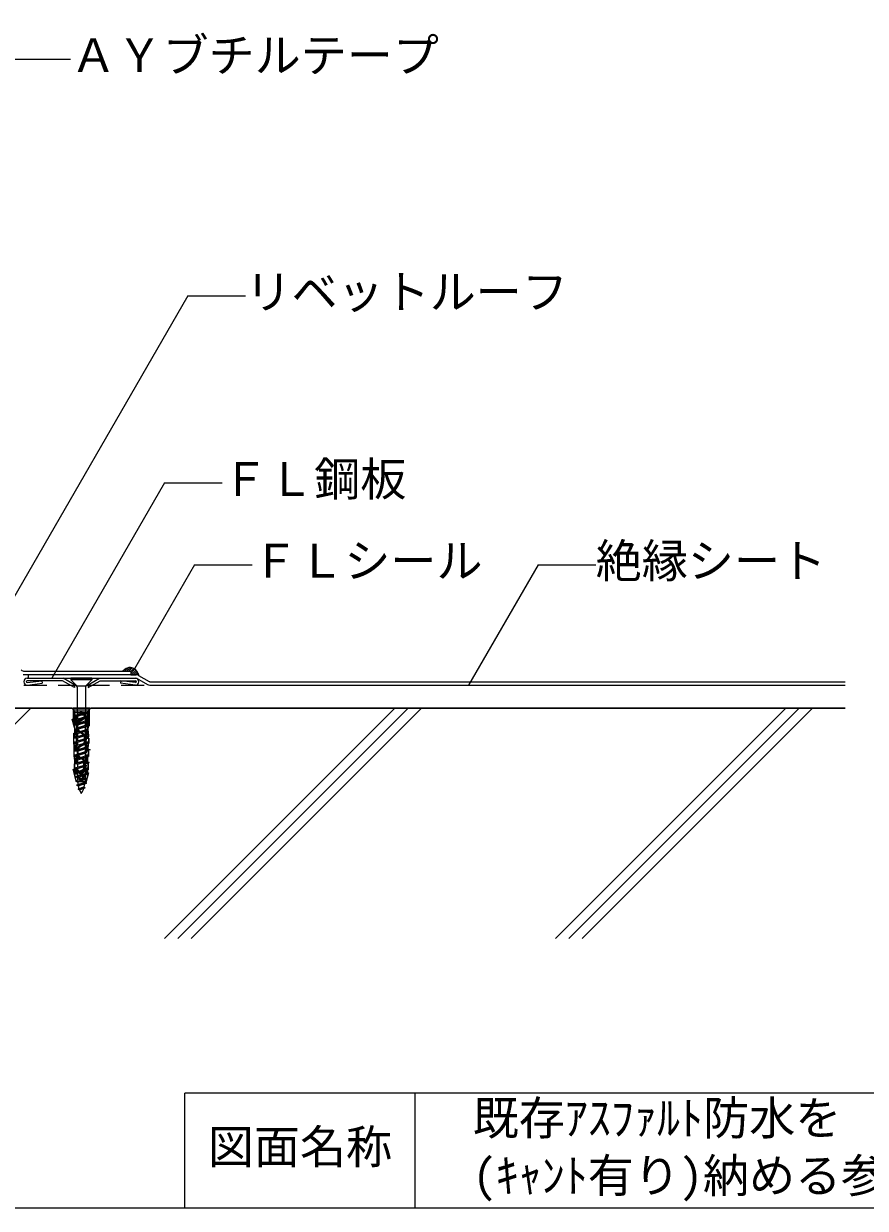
# Model space of a CAD drawing. Units: millimetres, scale not verified. Extents: x -675 to 675, y -471 to 460.
# Drawn here: x 5 to 370, y -440 to 74 of the extents above; entities that cross this region are included whole.
import ezdxf
from ezdxf.enums import TextEntityAlignment as Align

# ---------------------------------------------------------------- set-up
doc = ezdxf.new("R2010")
doc.units = ezdxf.units.MM
doc.header["$LTSCALE"] = 5
doc.linetypes.add('DASHED2', pattern=[3, 2, -1])
for name, color, linetype, lineweight in [('1-2_ハッチング', 4, 'Continuous', 9), ('1-4_リベットルーフ', 6, 'Continuous', 18), ('1-5_ＦＬ鋼板・ディスク', 5, 'Continuous', 18), ('1-6_アンカー類', 4, 'Continuous', 9), ('1-8_下地など', 3, 'DASHED2', 18), ('1-A_元図・躯体', 7, 'Continuous', 18), ('E-E', 7, 'Continuous', 18), ('F-F', 7, 'Continuous', 18)]:
    doc.layers.add(name, color=color, linetype=linetype, lineweight=lineweight)
doc.styles.add('ＭＳ ゴシック', font='')
doc.styles.get('ＭＳ ゴシック').set_extended_font_data('MS Gothic')

msp = doc.modelspace()

# ---------------------------------------------------------------- linework, layer by layer
at = {"layer": '1-2_ハッチング'}
for p, q in [((48.957, -206.798), (50.518, -205.237)), ((49.841, -206.798), (51.52, -205.118)), ((50.775, -205.168), (49.962, -205.386)), ((50.775, -205.168), (49.962, -205.386)), ((50.725, -206.798), (52.208, -205.314)), ((51.596, -206.811), (52.833, -205.574)), ((52.902, -205.602), (52.061, -205.253)), ((52.902, -205.602), (52.061, -205.253)), ((49.145, -205.828), (48.063, -206.798)), ((48.073, -206.798), (48.161, -206.71)), ((51.596, -207.695), (53.393, -205.898)), ((51.877, -208.298), (53.84, -206.334)), ((52.761, -208.298), (54.269, -206.789)), ((54.178, -206.68), (53.565, -206.052)), ((54.178, -206.68), (53.565, -206.052)), ((53.644, -208.298), (54.601, -207.341)), ((54.46, -208.366), (54.771, -208.054)), ((54.718, -207.742), (54.848, -208.505)), ((54.848, -208.505), (54.718, -207.742))]:
    msp.add_line(p, q, dxfattribs=at)
msp.add_lwpolyline([(49.145, -205.828), (48.063, -206.798), (51.596, -206.798), (51.596, -208.298), (53.962, -208.298)], dxfattribs=at)
for centre, start, end in [((50.48, -207.318), 105.00944, 131.85504), ((50.48, -207.318), 105.00944, 131.85504), ((51.293, -207.1), 67.42524, 105.00944), ((51.293, -207.1), 67.42524, 105.00944), ((52.134, -207.449), 44.3014, 67.42524), ((52.134, -207.449), 44.3014, 67.42524), ((53.962, -210.298), 63.68386, 90), ((52.747, -208.077), 9.65989, 44.3014), ((52.747, -208.077), 9.65989, 44.3014)]:
    msp.add_arc(centre, 2, start, end, dxfattribs=at)
at = {"layer": '1-4_リベットルーフ'}
for p, q in [((53.962, -208.298), (4.809, -208.298)), ((5.431, -206.798), (51.596, -206.798)), ((7.097, -209.798), (7.097, -208.298)), ((51.596, -206.798), (51.596, -208.298)), ((53.596, -209.798), (54.096, -209.798)), ((54.096, -209.798), (58.828, -212.53)), ((54.096, -209.798), (58.828, -212.53)), ((54.962, -208.566), (59.578, -211.231)), ((54.962, -208.566), (59.578, -211.231)), ((59.828, -211.298), (361.629, -211.298)), ((59.828, -212.798), (361.629, -212.798))]:
    msp.add_line(p, q, dxfattribs=at)
msp.add_lwpolyline([(7.097, -209.798), (53.596, -209.798), (54.096, -209.798)], dxfattribs=at)
for centre, radius, start, end in [((5.431, -204.798), 2, 225, 270), ((53.962, -210.298), 2, 60, 90), ((53.962, -210.298), 2, 60, 90), ((59.828, -210.798), 2, 240, 270), ((59.828, -210.798), 0.5, 240, 270)]:
    msp.add_arc(centre, radius, start, end, dxfattribs=at)
at = {"layer": '1-5_ＦＬ鋼板・ディスク'}
for p, q in [((6.551, -211.695), (12.963, -210.906)), ((6.551, -211.695), (12.963, -210.906)), ((6.597, -209.798), (53.596, -209.798)), ((21.9, -210.898), (6.597, -210.898)), ((21.9, -210.898), (6.597, -210.898)), ((12.963, -210.906), (13.097, -211.998)), ((12.963, -210.906), (13.097, -211.998)), ((27.097, -213.898), (21.9, -210.898)), ((27.097, -213.898), (21.9, -210.898)), ((27.097, -212.627), (22.195, -209.798)), ((27.097, -212.627), (22.195, -209.798)), ((33.097, -212.627), (37.998, -209.798)), ((33.097, -212.627), (37.998, -209.798)), ((33.097, -213.898), (38.293, -210.898)), ((33.097, -213.898), (38.293, -210.898)), ((38.293, -210.898), (53.596, -210.898)), ((38.293, -210.898), (53.596, -210.898)), ((47.23, -210.906), (47.096, -211.998)), ((47.23, -210.906), (47.096, -211.998)), ((53.642, -211.695), (47.23, -210.906)), ((53.642, -211.695), (47.23, -210.906)), ((6.597, -212.798), (13.097, -211.998)), ((6.597, -212.798), (13.097, -211.998)), ((27.097, -212.627), (27.097, -213.898)), ((27.097, -212.627), (27.097, -213.898)), ((33.097, -212.627), (33.097, -213.898)), ((33.097, -212.627), (33.097, -213.898)), ((53.596, -212.798), (47.096, -211.998)), ((53.596, -212.798), (47.096, -211.998))]:
    msp.add_line(p, q, dxfattribs=at)
for centre, radius, start, end in [((6.597, -211.298), 1.5, 90, 270), ((6.597, -211.298), 1.5, 90, 270), ((6.597, -211.298), 0.4, 90, 263.40561), ((6.597, -211.298), 0.4, 90, 263.40561), ((53.596, -211.298), 1.5, 270, 90), ((53.596, -211.298), 1.5, 270, 90), ((53.596, -211.298), 0.4, 276.59439, 90), ((53.596, -211.298), 0.4, 276.59439, 90)]:
    msp.add_arc(centre, radius, start, end, dxfattribs=at)
at = {"layer": '1-6_アンカー類'}
for p, q in [((25.596, -209.798), (25.596, -210.538)), ((34.596, -209.798), (25.596, -209.798)), ((27.963, -212.905), (25.596, -210.538)), ((32.229, -212.905), (34.596, -210.538)), ((31.936, -213.198), (28.256, -213.198)), ((28.256, -213.612), (28.256, -224.798)), ((26.421, -223.248), (26.421, -222.798)), ((33.771, -222.798), (26.421, -222.798)), ((33.771, -223.248), (26.421, -223.248)), ((27.206, -224.098), (26.421, -223.248)), ((27.306, -224.098), (26.706, -224.598)), ((26.706, -229.798), (26.706, -224.598)), ((32.986, -224.098), (27.206, -224.098)), ((32.986, -224.798), (27.206, -224.798)), ((27.206, -231.998), (27.206, -224.798)), ((32.986, -225.898), (27.206, -225.898)), ((27.306, -224.798), (27.306, -224.098)), ((31.345, -224.798), (27.771, -225.909)), ((28.096, -231.998), (28.096, -225.898)), ((28.498, -224.798), (28.498, -225.683)), ((28.498, -226.238), (28.498, -227.583)), ((29.846, -224.798), (29.846, -224.098)), ((29.846, -224.798), (30.096, -224.598)), ((30.346, -224.798), (30.096, -224.598)), ((30.346, -224.798), (30.346, -224.098)), ((31.446, -226.403), (31.446, -225.898)), ((31.694, -225.245), (31.694, -226.589)), ((31.746, -226.403), (31.746, -225.898)), ((32.425, -225.018), (31.936, -224.798)), ((32.096, -231.998), (32.096, -225.898)), ((33.486, -224.598), (32.886, -224.098)), ((32.886, -224.798), (32.886, -224.098)), ((32.986, -224.098), (33.771, -223.248)), ((32.986, -231.998), (32.986, -224.798)), ((33.486, -229.798), (33.486, -224.598)), ((33.771, -223.248), (33.771, -222.798)), ((27.206, -231.698), (26.706, -229.798)), ((28.096, -226.598), (27.206, -226.598)), ((28.124, -227.098), (27.206, -227.098)), ((28.096, -227.598), (27.206, -227.598)), ((28.096, -228.098), (27.206, -228.098)), ((28.096, -228.598), (27.206, -228.598)), ((28.096, -229.098), (27.206, -229.098)), ((28.096, -229.598), (27.206, -229.598)), ((28.096, -230.198), (27.206, -230.198)), ((31.694, -226.589), (27.771, -227.809)), ((32.425, -226.918), (27.771, -227.809)), ((31.694, -230.389), (27.771, -231.609)), ((32.425, -230.717), (27.771, -231.609)), ((31.698, -228.488), (27.775, -229.708)), ((32.429, -228.816), (27.775, -229.708)), ((28.446, -230.498), (28.446, -229.593)), ((28.746, -230.498), (28.446, -230.498)), ((28.446, -231.903), (28.446, -230.998)), ((28.746, -230.998), (28.446, -230.998)), ((28.498, -228.138), (28.498, -229.483)), ((28.498, -230.035), (28.498, -231.383)), ((28.746, -230.498), (28.746, -229.593)), ((28.746, -231.903), (28.746, -230.998)), ((29.041, -228.501), (30.989, -227.243)), ((29.204, -228.753), (31.152, -227.495)), ((32.425, -226.918), (31.694, -226.589)), ((31.694, -227.145), (31.694, -228.488)), ((31.694, -229.045), (31.694, -230.389)), ((32.425, -230.717), (31.694, -230.389)), ((31.694, -230.945), (31.694, -232.292)), ((32.429, -228.816), (31.698, -228.488)), ((32.986, -226.598), (32.096, -226.598)), ((32.986, -227.098), (32.096, -227.098)), ((32.986, -227.598), (32.096, -227.598)), ((32.986, -228.098), (32.096, -228.098)), ((32.986, -228.598), (32.096, -228.598)), ((32.986, -229.098), (32.096, -229.098)), ((32.986, -229.598), (32.096, -229.598)), ((32.986, -230.198), (32.096, -230.198)), ((33.486, -229.798), (32.986, -231.698)), ((26.871, -237.498), (26.871, -235.798)), ((27.955, -235.798), (26.871, -235.798)), ((27.977, -235.198), (26.933, -235.198)), ((28, -234.598), (26.985, -234.598)), ((27.033, -235.798), (27.368, -231.998)), ((28.022, -233.998), (27.038, -233.998)), ((28.044, -233.398), (27.091, -233.398)), ((28.067, -232.798), (27.144, -232.798)), ((28.089, -232.198), (27.197, -232.198)), ((28.096, -231.998), (27.206, -231.998)), ((31.694, -232.292), (27.771, -233.512)), ((32.425, -232.62), (27.771, -233.512)), ((31.694, -236.092), (27.771, -237.312)), ((32.425, -236.42), (27.771, -237.312)), ((31.698, -234.19), (27.775, -235.411)), ((32.429, -234.519), (27.775, -235.411)), ((27.946, -237.498), (27.955, -235.789)), ((27.955, -235.798), (28.096, -231.998)), ((28.498, -231.938), (28.498, -233.286)), ((28.498, -233.841), (28.498, -235.186)), ((28.498, -235.74), (28.498, -237.086)), ((29.041, -232.995), (30.989, -234.253)), ((29.204, -232.743), (31.152, -234.001)), ((31.446, -237.403), (31.446, -235.093)), ((32.425, -232.62), (31.694, -232.292)), ((31.694, -232.848), (31.694, -234.19)), ((31.694, -234.748), (31.694, -236.092)), ((32.425, -236.42), (31.694, -236.092)), ((32.429, -234.519), (31.698, -234.19)), ((31.746, -237.403), (31.746, -235.093)), ((32.986, -231.998), (32.096, -231.998)), ((32.237, -235.801), (32.096, -231.998)), ((32.995, -232.198), (32.097, -232.198)), ((33.048, -232.798), (32.126, -232.798)), ((33.101, -233.398), (32.148, -233.398)), ((33.154, -233.998), (32.17, -233.998)), ((33.207, -234.598), (32.193, -234.598)), ((33.26, -235.198), (32.215, -235.198)), ((33.321, -235.798), (32.237, -235.798)), ((32.246, -237.498), (32.237, -235.801)), ((33.16, -235.798), (32.825, -231.998)), ((33.321, -237.498), (33.321, -235.798)), ((27.946, -237.498), (26.871, -237.498)), ((27.956, -237.898), (26.89, -237.898)), ((27.971, -238.498), (26.905, -238.498)), ((27.986, -239.098), (26.92, -239.098)), ((28.001, -239.698), (26.935, -239.698)), ((28.016, -240.298), (26.95, -240.298)), ((28.031, -240.898), (26.965, -240.898)), ((28.046, -241.498), (26.971, -241.498)), ((27.133, -241.498), (27.033, -237.498)), ((31.694, -237.994), (27.771, -239.215)), ((32.425, -238.323), (27.771, -239.215)), ((31.694, -239.897), (27.771, -241.118)), ((32.425, -240.226), (27.771, -241.118)), ((28.046, -241.498), (27.946, -237.498)), ((28.446, -242.903), (28.446, -240.593)), ((28.498, -237.641), (28.498, -238.989)), ((28.498, -239.544), (28.498, -240.892)), ((28.498, -241.447), (28.498, -242.792)), ((28.746, -242.903), (28.746, -240.593)), ((29.041, -239.501), (30.989, -238.243)), ((29.204, -239.753), (31.152, -238.495)), ((31.694, -236.647), (31.694, -237.994)), ((32.425, -238.323), (31.694, -237.994)), ((31.694, -238.55), (31.694, -239.897)), ((32.425, -240.226), (31.694, -239.897)), ((31.694, -240.453), (31.694, -241.797)), ((32.146, -241.498), (32.246, -237.498)), ((33.221, -241.498), (32.146, -241.498)), ((33.228, -240.898), (32.161, -240.898)), ((33.258, -239.698), (32.191, -239.698)), ((33.243, -240.298), (32.192, -240.298)), ((33.273, -239.098), (32.206, -239.098)), ((33.288, -238.498), (32.221, -238.498)), ((33.303, -237.898), (32.236, -237.898)), ((33.321, -237.498), (32.246, -237.498)), ((33.06, -241.498), (33.16, -237.498)), ((33.183, -243.198), (33.221, -241.498)), ((28.06, -243.498), (27.032, -243.498)), ((28.083, -243.998), (27.041, -243.998)), ((28.129, -244.598), (27.052, -244.598)), ((28.152, -245.198), (27.063, -245.198)), ((28.175, -245.798), (27.074, -245.798)), ((28.198, -246.398), (27.085, -246.398)), ((27.346, -246.998), (27.171, -243.198)), ((31.694, -241.797), (27.771, -243.018)), ((32.425, -242.126), (27.771, -243.018)), ((31.694, -243.697), (27.771, -244.918)), ((32.425, -244.026), (27.771, -244.918)), ((31.698, -245.596), (27.775, -246.817)), ((32.429, -245.925), (27.775, -246.817)), ((28.221, -246.998), (28.046, -243.198)), ((28.498, -243.347), (28.498, -244.692)), ((28.498, -245.247), (28.498, -246.592)), ((29.041, -243.995), (30.789, -245.124)), ((29.204, -243.743), (30.952, -244.872)), ((31.246, -248.532), (31.246, -245.964)), ((31.546, -248.532), (31.546, -245.964)), ((32.425, -242.126), (31.694, -241.797)), ((31.694, -242.353), (31.694, -243.697)), ((32.425, -244.026), (31.694, -243.697)), ((31.694, -244.253), (31.694, -245.597)), ((31.694, -246.153), (31.694, -247.497)), ((32.429, -245.925), (31.698, -245.596)), ((31.971, -246.998), (32.146, -243.198)), ((33.095, -246.398), (31.994, -246.398)), ((33.108, -245.798), (32.017, -245.798)), ((33.122, -245.198), (32.04, -245.198)), ((33.136, -244.598), (32.063, -244.598)), ((33.149, -243.998), (32.109, -243.998)), ((33.161, -243.498), (32.124, -243.498)), ((33.183, -243.198), (32.146, -243.198)), ((32.846, -246.998), (32.933, -243.198)), ((27.096, -248.798), (27.096, -246.998)), ((28.221, -246.998), (27.096, -246.998)), ((28.221, -248.798), (27.096, -248.798)), ((27.996, -254.798), (27.096, -251.398)), ((28.221, -251.398), (27.096, -251.398)), ((28.221, -249.348), (27.171, -249.348)), ((28.221, -249.848), (27.171, -249.848)), ((28.221, -250.348), (27.171, -250.348)), ((28.221, -250.848), (27.171, -250.848)), ((27.346, -251.398), (27.346, -248.798)), ((31.694, -247.497), (27.771, -248.718)), ((32.425, -247.826), (27.771, -248.718)), ((31.694, -249.397), (27.771, -250.618)), ((32.425, -249.726), (27.771, -250.618)), ((31.694, -251.297), (27.771, -252.518)), ((32.425, -251.626), (27.771, -252.518)), ((28.221, -251.398), (28.221, -248.798)), ((28.498, -247.144), (28.498, -248.492)), ((28.498, -249.047), (28.498, -250.392)), ((28.498, -250.947), (28.498, -252.292)), ((28.596, -249.695), (28.596, -249.878)), ((28.596, -251.995), (28.596, -252.178)), ((30.096, -251.498), (28.686, -249.664)), ((30.096, -253.798), (28.686, -251.964)), ((30.096, -251.998), (28.7, -250.182)), ((29.946, -250.798), (29.946, -250.624)), ((30.246, -250.798), (29.946, -250.798)), ((30.096, -251.498), (31.507, -249.664)), ((30.096, -251.998), (31.493, -250.182)), ((30.096, -253.798), (31.507, -251.964)), ((30.246, -250.798), (30.246, -250.624)), ((30.541, -249.532), (30.789, -249.372)), ((30.704, -249.784), (30.952, -249.624)), ((31.596, -249.695), (31.596, -249.878)), ((31.596, -251.995), (31.596, -252.178)), ((32.425, -247.826), (31.694, -247.497)), ((31.694, -248.053), (31.694, -249.397)), ((32.425, -249.726), (31.694, -249.397)), ((31.694, -249.953), (31.694, -251.297)), ((32.425, -251.626), (31.694, -251.297)), ((31.694, -251.853), (31.694, -253.197)), ((33.096, -246.998), (31.971, -246.998)), ((31.971, -251.398), (31.971, -248.798)), ((33.096, -248.798), (31.971, -248.798)), ((33.021, -249.348), (31.971, -249.348)), ((33.021, -249.848), (31.971, -249.848)), ((33.021, -250.348), (31.971, -250.348)), ((33.021, -250.848), (31.971, -250.848)), ((33.095, -251.398), (31.971, -251.398)), ((32.196, -254.798), (33.096, -251.398)), ((32.846, -251.398), (32.846, -248.798)), ((33.096, -248.798), (33.096, -246.998)), ((31.694, -253.197), (27.771, -254.418)), ((32.425, -253.526), (27.771, -254.418)), ((32.196, -254.798), (27.996, -254.798)), ((31.68, -255.097), (28.01, -256.269)), ((28.498, -252.847), (28.498, -254.191)), ((30.096, -254.298), (28.7, -252.482)), ((30.096, -254.298), (31.493, -252.482)), ((32.411, -255.426), (31.68, -255.097)), ((32.425, -253.526), (31.694, -253.197)), ((31.694, -253.753), (31.694, -254.724)), ((31.742, -257.331), (28.7, -257.913))]:
    msp.add_line(p, q, dxfattribs=at)
for points in [[(34.596, -209.798), (34.596, -210.538), (25.596, -210.538)], [(31.936, -213.612), (31.936, -224.798), (28.256, -224.798)], [(30.346, -224.098), (30.096, -224.598), (29.846, -224.098)], [(27.771, -227.809), (28.498, -228.138), (32.425, -226.918)], [(27.771, -231.609), (28.498, -231.938), (32.425, -230.717)], [(27.775, -229.708), (28.502, -230.037), (32.429, -228.816)], [(27.771, -233.512), (28.498, -233.841), (32.425, -232.62)], [(27.771, -237.312), (28.498, -237.641), (32.425, -236.42)], [(27.775, -235.411), (28.502, -235.74), (32.429, -234.519)], [(28.046, -243.198), (27.01, -243.198), (26.971, -241.498)], [(27.771, -239.215), (28.498, -239.544), (32.425, -238.323)], [(27.771, -241.118), (28.498, -241.447), (32.425, -240.226)], [(27.771, -243.018), (28.498, -243.347), (32.425, -242.126)], [(27.771, -244.918), (28.498, -245.247), (32.425, -244.026)], [(27.775, -246.817), (28.502, -247.145), (32.429, -245.925)], [(27.771, -248.718), (28.498, -249.047), (32.425, -247.826)], [(27.771, -250.618), (28.498, -250.947), (32.425, -249.726)], [(27.771, -252.518), (28.498, -252.847), (32.425, -251.626)], [(27.771, -254.418), (28.499, -254.746), (32.425, -253.526)], [(31.372, -257.002), (28.7, -257.913), (29.265, -258.277)], [(29.265, -258.277), (31.742, -257.331), (31.372, -257.002)]]:
    msp.add_lwpolyline(points, dxfattribs=at)
for points in [[(32.425, -225.018), (27.771, -225.909), (28.498, -226.238)], [(28.732, -256.595), (32.411, -255.426), (28.01, -256.269)]]:
    msp.add_lwpolyline(points, close=True, dxfattribs=at)
for centre, radius, start, end in [((27.256, -213.612), 1, 360, 45), ((32.936, -213.612), 1, 135, 180), ((29.746, -229.593), 1.3, 122.8584, 180), ((29.746, -229.593), 1, 122.8584, 180), ((30.446, -226.403), 1, 302.8584, 0), ((30.446, -226.403), 1.3, 302.8584, 0), ((29.746, -231.903), 1.3, 180, 237.1416), ((29.746, -231.903), 1, 180, 237.1416), ((30.446, -235.093), 1, 360, 57.1416), ((30.446, -235.093), 1.3, 0, 57.1416), ((29.746, -240.593), 1.3, 122.8584, 180), ((29.746, -240.593), 1, 122.8584, 180), ((30.446, -237.403), 1, 302.8584, 0), ((30.446, -237.403), 1.3, 302.8584, 0), ((29.746, -242.903), 1.3, 180, 237.1416), ((29.746, -242.903), 1, 180, 237.1416), ((30.246, -245.964), 1, 360, 57.1416), ((30.246, -245.964), 1.3, 0, 57.1416), ((28.646, -249.695), 0.05, 37.56859, 180), ((29.096, -249.878), 0.5, 180, 217.56859), ((28.646, -251.995), 0.05, 37.56859, 180), ((31.246, -250.624), 1.3, 122.8584, 180), ((31.246, -250.624), 1, 122.8584, 180), ((30.246, -248.532), 1, 302.8584, 0), ((30.246, -248.532), 1.3, 302.8584, 0), ((31.096, -249.878), 0.5, 322.43141, 0), ((31.546, -249.695), 0.05, 0, 142.43141), ((31.546, -251.995), 0.05, 0, 142.43141), ((37.879, -254.558), 9.383, 181.1526, 189.30247), ((29.096, -252.178), 0.5, 180, 217.56859), ((37.879, -254.558), 9.383, 192.55761, 200.13326), ((22.313, -254.558), 9.383, 344.90057, 353.16462), ((31.096, -252.178), 0.5, 322.43141, 0), ((22.313, -254.558), 9.383, 356.70432, 358.98114), ((37.879, -254.558), 9.383, 203.35211, 213.95053), ((22.313, -254.558), 9.383, 326.04947, 341.51092)]:
    msp.add_arc(centre, radius, start, end, dxfattribs=at)
at = {"layer": '1-8_下地など'}
for p, q in [((5.067, -212.798), (27.856, -212.798)), ((32.336, -212.798), (361.629, -212.798))]:
    msp.add_line(p, q, dxfattribs=at)
at = {"layer": '1-8_下地など', "linetype": 'Continuous'}
msp.add_lwpolyline([(-49.904, -172.798), (0.096, -222.798), (361.629, -222.798)], dxfattribs=at)
at = {"layer": '1-A_元図・躯体'}
for p, q in [((-91.893, -322.798), (8.107, -222.798)), ((361.629, -222.798), (34.187, -222.798)), ((66.213, -322.798), (166.213, -222.798)), ((72.013, -322.798), (172.013, -222.798)), ((77.813, -322.798), (177.813, -222.798)), ((235.919, -322.798), (335.919, -222.798)), ((241.719, -322.798), (341.719, -222.798)), ((247.519, -322.798), (347.519, -222.798))]:
    msp.add_line(p, q, dxfattribs=at)
for points in [[(42.723, 177.202), (-49.904, 177.202), (-49.904, -222.798), (361.629, -222.798)], [(28.5, -254.798), (27.996, -254.798), (27.913, -254.482), (27.771, -254.418), (27.886, -254.382), (26.554, -249.348), (27.346, -249.348), (27.346, -246.998), (27.193, -246.998), (28.498, -246.592), (28.498, -243.998), (27.028, -243.998), (26.923, -239.378), (27.079, -239.348), (27.058, -238.498), (26.871, -238.498), (26.871, -233.685), (27.225, -233.617), (27.297, -232.798), (27.206, -232.798), (27.206, -231.698), (26.127, -227.598), (26.706, -227.598), (26.706, -223.556), (26.006, -222.798), (-49.904, -222.798)], [(34.187, -222.798), (33.486, -223.556), (33.486, -230.514), (32.986, -230.61), (32.986, -232.798), (33.048, -232.798), (33.26, -235.198), (32.234, -235.198), (32.237, -235.798), (33.321, -235.798), (33.321, -238.152), (32.425, -238.323), (32.224, -238.386), (32.181, -240.116), (33.918, -240.898), (33.235, -240.898), (33.169, -243.795), (32.103, -244.126), (32.029, -245.745), (33.48, -246.398), (33.096, -246.398), (33.096, -249.597), (32.425, -249.726), (31.694, -249.953), (31.694, -250.848), (33.242, -250.848), (32.071, -255.273), (32.411, -255.426), (31.629, -255.674)], [(28.633, -256.15), (28.01, -256.269), (28.719, -256.59)], [(31.372, -257.002), (31.742, -257.331), (31.211, -257.533)], [(29.265, -258.277), (28.7, -257.913), (29.07, -257.787)]]:
    msp.add_lwpolyline(points, dxfattribs=at)
for centre, start, end in [((37.879, -254.558), 181.46583, 192.50884), ((37.879, -254.558), 189.76999, 200.13326), ((22.313, -254.558), 344.90057, 353.16462), ((37.879, -254.558), 203.35211, 213.95053), ((22.313, -254.558), 326.04947, 341.51092)]:
    msp.add_arc(centre, 9.383, start, end, dxfattribs=at)
at = {"layer": 'E-E'}
for p, q in [((0.357, 59.042), (25.357, 59.042)), ((76.344, -43.723), (-9.605, -192.59)), ((76.344, -43.723), (101.344, -43.723)), ((66.207, -125.007), (17.253, -209.798)), ((66.207, -125.007), (91.207, -125.007)), ((79.274, -160.5), (53.16, -205.732)), ((79.274, -160.5), (104.274, -160.5)), ((228.383, -160.5), (198.189, -212.798)), ((228.383, -160.5), (253.383, -160.5))]:
    msp.add_line(p, q, dxfattribs=at)
at = {"layer": 'F-F'}
for p, q in [((75, -440), (75, -390)), ((175, -440), (175, -390))]:
    msp.add_line(p, q, dxfattribs=at)
for points in [[(-675, 460), (675, 460), (675, -440), (-675, -440)], [(675, -390), (200.591, -390), (75, -390)]]:
    msp.add_lwpolyline(points, dxfattribs=at)

# ---------------------------------------------------------------- texts
at = {"layer": 'E-E', "style": 'ＭＳ ゴシック'}
for s, p in [('ＡＹブチルテープ', (25.357, 49.042)), ('リベットルーフ', (101.344, -53.723)), ('ＦＬ鋼板', (91.207, -135.007)), ('ＦＬシール', (104.274, -170.5)), ('絶縁シート', (253.383, -170.5)), ('既存ｱｽﾌｧﾙﾄ防水を', (200, -412.5)), ('図面名称', (85, -425)), ('(ｷｬﾝﾄ有り)納める参考例', (200, -437.5))]:
    msp.add_text(s, height=14.66, dxfattribs=at).set_placement(p, align=Align.BOTTOM_LEFT)

doc.saveas('drawing.dxf')
